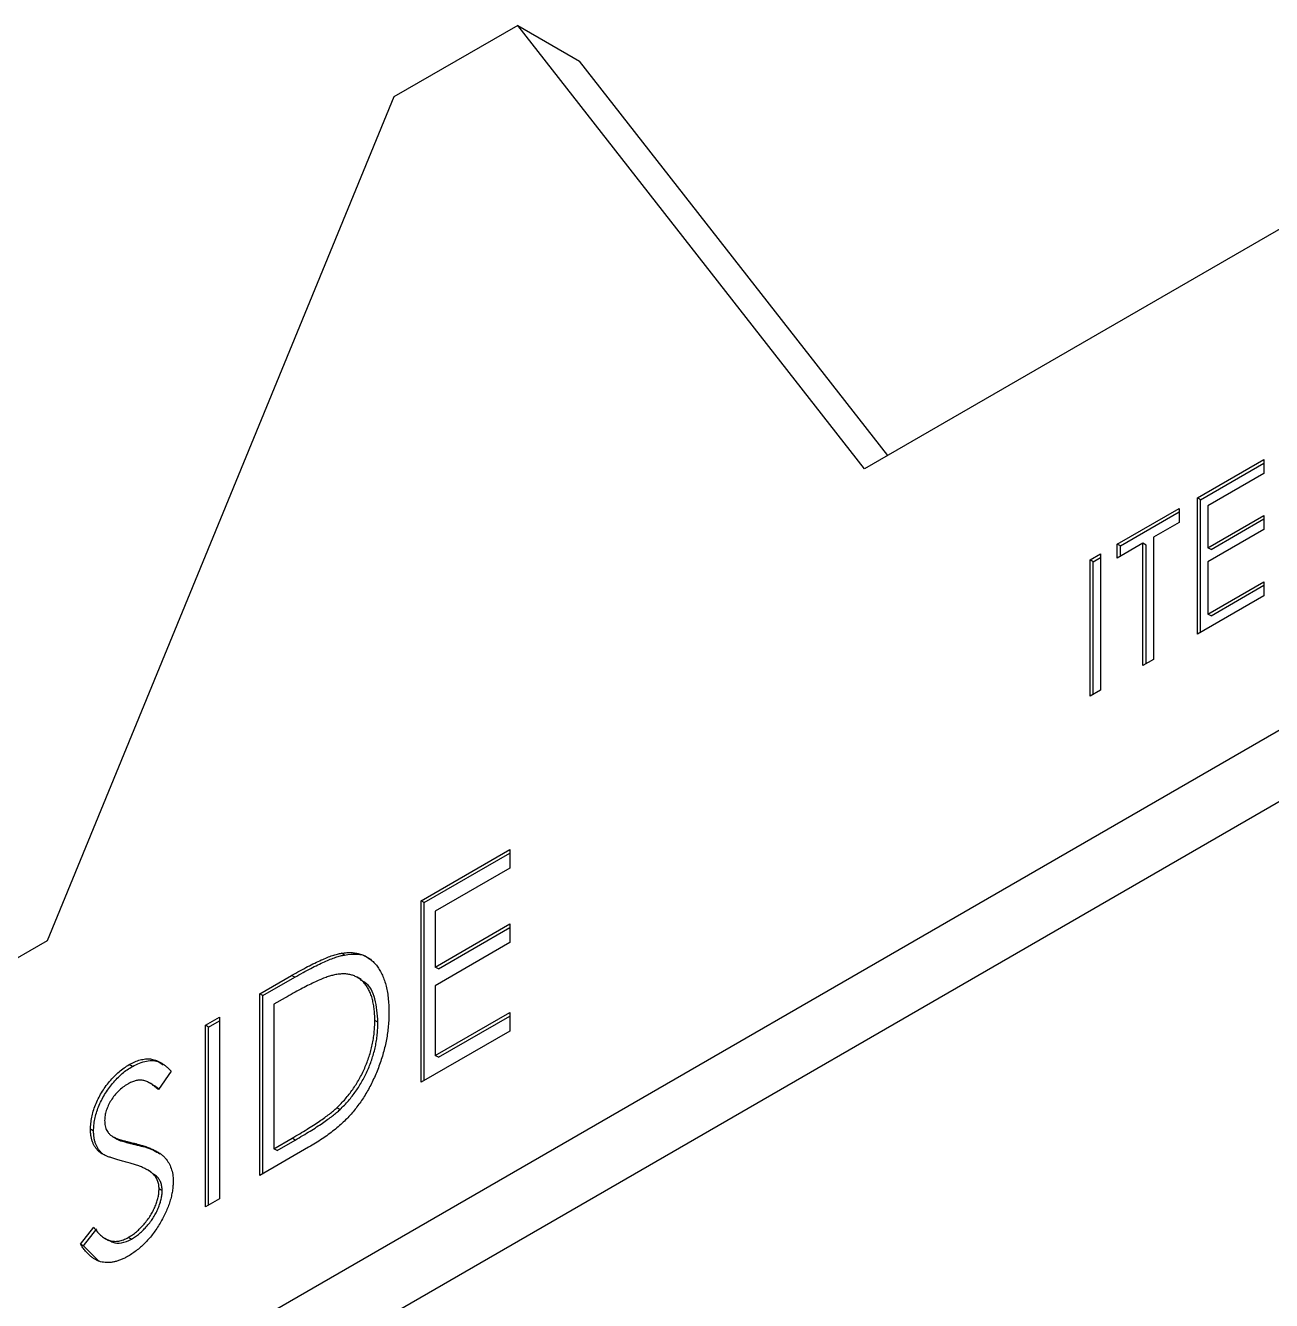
# Model space of a CAD drawing. Header units: millimetres. Extents: x 10 to 411, y 8 to 288.
# Drawn here: x 336.44 to 372.02, y 150.39 to 186.79 of the extents above; entities that cross this region are included whole.
import ezdxf

# ---------------------------------------------------------------- set-up
doc = ezdxf.new("R2010")
doc.units = ezdxf.units.MM

msp = doc.modelspace()

# ---------------------------------------------------------------- linework, layer by layer
at = {"color": 7, "linetype": 'Continuous', "lineweight": 25}
for p, q in [((350.4947, 186.7916), (346.9592, 184.7506)), ((360.3942, 174.1343), (350.4947, 186.7916)), ((350.4947, 186.7916), (352.2625, 185.7711)), ((361.0622, 174.5199), (352.2625, 185.7711)), ((346.9592, 184.7506), (337.0597, 160.6636)), ((375.9505, 183.1148), (360.3942, 174.1343)), ((261.3992, 102.6963), (397.1637, 181.0715)), ((263.167, 101.6758), (398.9315, 180.0509)), ((369.9017, 173.3049), (371.8014, 174.4016)), ((371.8014, 174.4016), (371.8014, 174.0027)), ((369.9901, 173.2539), (371.8014, 174.2995)), ((371.8014, 174.0027), (370.2039, 173.0805)), ((369.9017, 169.4161), (369.9017, 173.3049)), ((369.9901, 173.2539), (369.9017, 173.3049)), ((367.6135, 171.9839), (369.3836, 173.0058)), ((367.7019, 171.9329), (369.3836, 172.9038)), ((369.3836, 173.0058), (369.3836, 172.607)), ((369.9901, 169.4672), (369.9901, 173.2539)), ((370.2039, 173.0805), (370.2039, 171.884)), ((369.3836, 172.607), (368.6497, 172.1833)), ((370.2039, 171.884), (371.8014, 172.8062)), ((370.2923, 171.8329), (371.8014, 172.7041)), ((371.8014, 172.8062), (371.8014, 172.4073)), ((368.6497, 172.1833), (368.6497, 168.6933)), ((371.8014, 172.4073), (370.2039, 171.4851)), ((368.3474, 172.0088), (367.6135, 171.5851)), ((367.6135, 171.5851), (367.6135, 171.9839)), ((367.7019, 171.9329), (367.6135, 171.9839)), ((367.7019, 171.6361), (367.7019, 171.9329)), ((368.3474, 168.5189), (368.3474, 172.0088)), ((368.4358, 171.9578), (368.3474, 172.0088)), ((368.4358, 168.5699), (368.4358, 171.9578)), ((370.2923, 171.8329), (370.2039, 171.884)), ((366.8363, 171.5353), (367.1386, 171.7098)), ((366.8363, 167.6465), (366.8363, 171.5353)), ((366.9247, 171.4843), (366.8363, 171.5353)), ((366.9247, 171.4843), (367.1386, 171.6077)), ((366.9247, 167.6975), (366.9247, 171.4843)), ((367.1386, 171.7098), (367.1386, 167.821)), ((370.2039, 171.4851), (370.2039, 169.9894)), ((370.2039, 169.9894), (371.8014, 170.9116)), ((370.2923, 169.9384), (371.8014, 170.8096)), ((371.8014, 170.9116), (371.8014, 170.5128)), ((371.8014, 170.5128), (369.9017, 169.4161)), ((370.2923, 169.9384), (370.2039, 169.9894)), ((368.6497, 168.6933), (368.3474, 168.5189)), ((367.1386, 167.821), (366.8363, 167.6465)), ((347.7383, 161.8065), (350.2712, 163.2687)), ((347.8267, 161.7555), (350.2712, 163.1667)), ((350.2712, 163.2687), (350.2712, 162.7369)), ((350.2712, 162.7369), (348.1413, 161.5073)), ((347.7383, 156.6215), (347.7383, 161.8065)), ((347.8267, 161.7555), (347.7383, 161.8065)), ((347.8267, 156.6725), (347.8267, 161.7555)), ((348.1413, 161.5073), (348.1413, 159.9119)), ((348.1413, 159.9119), (350.2712, 161.1415)), ((348.2297, 159.8609), (350.2712, 161.0395)), ((350.2712, 161.1415), (350.2712, 160.6097)), ((337.0597, 160.6636), (321.5033, 151.6831)), ((350.2712, 160.6097), (348.1413, 159.3801)), ((345.5529, 160.2559), (345.4645, 160.3069)), ((348.2297, 159.8609), (348.1413, 159.9119)), ((343.1331, 159.148), (344.0397, 159.6714)), ((343.2215, 159.0969), (344.1281, 159.6203)), ((344.1281, 159.6203), (344.0397, 159.6714)), ((346.0206, 159.5558), (345.9101, 159.6196)), ((343.1331, 153.9629), (343.1331, 159.148)), ((343.2215, 159.0969), (343.1331, 159.148)), ((343.2215, 154.0139), (343.2215, 159.0969)), ((348.1413, 159.3801), (348.1413, 157.3859)), ((343.8518, 159.031), (343.536, 158.8488)), ((343.536, 158.8488), (343.536, 154.7273)), ((341.5788, 158.2507), (341.9818, 158.4833)), ((341.6672, 158.1997), (341.9818, 158.3813)), ((341.9818, 158.4833), (341.9818, 153.2983)), ((346.5027, 158.3342), (346.4143, 158.3853)), ((348.1413, 157.3859), (350.2712, 158.6155)), ((348.2297, 157.3349), (350.2712, 158.5134)), ((350.2712, 158.6155), (350.2712, 158.0837)), ((341.5788, 153.0657), (341.5788, 158.2507)), ((341.6672, 158.1997), (341.5788, 158.2507)), ((341.6672, 153.1167), (341.6672, 158.1997)), ((350.2712, 158.0837), (347.7383, 156.6215)), ((348.2297, 157.3349), (348.1413, 157.3859)), ((339.4923, 157.0771), (339.4039, 157.1281)), ((340.6002, 156.941), (340.2359, 156.4119)), ((340.0861, 156.5451), (339.9756, 156.6089)), ((345.4234, 155.8467), (345.335, 155.8978)), ((338.3859, 155.2283), (338.2976, 155.2794)), ((338.9501, 155.061), (339.0606, 154.9972)), ((339.0848, 154.9837), (338.9964, 155.0347)), ((339.6884, 154.8159), (339.6, 154.8669)), ((344.5246, 154.7662), (343.1331, 153.9629)), ((343.536, 154.7273), (344.0514, 155.0249)), ((343.6244, 154.6763), (343.536, 154.7273)), ((343.6244, 154.6763), (344.1398, 154.9738)), ((344.1398, 154.9738), (344.0514, 155.0249)), ((338.6369, 154.5838), (338.5485, 154.6348)), ((340.0313, 154.0587), (339.9208, 154.1225)), ((340.1822, 153.9439), (340.0938, 153.9949)), ((340.3432, 153.5279), (340.2548, 153.5789)), ((341.9818, 153.2983), (341.5788, 153.0657)), ((338.0097, 152.0055), (338.3893, 152.4874)), ((338.0981, 151.9545), (338.4777, 152.4364)), ((338.7068, 152.1679), (338.8173, 152.1041)), ((339.4635, 152.1413), (339.3751, 152.1923)), ((338.0981, 151.9545), (338.0097, 152.0055)), ((338.5199, 151.5322), (338.0981, 151.9545))]:
    msp.add_line(p, q, dxfattribs=at)
for points, knots in [([(344.0397, 159.6714), (344.1186, 159.7162), (344.271, 159.8029), (344.4911, 159.922), (344.6948, 160.0254), (344.8814, 160.1124), (345.0514, 160.1851), (345.2042, 160.2415), (345.3408, 160.2827), (345.4248, 160.2991), (345.4645, 160.3069)], [0, 0, 0, 0, 0.1642892, 0.3174059, 0.4588436, 0.5893665, 0.7078313, 0.81577, 0.9128799, 1, 1, 1, 1]), ([(344.1281, 159.6203), (344.207, 159.6652), (344.3593, 159.7519), (344.5795, 159.871), (344.7832, 159.9743), (344.9698, 160.0614), (345.1397, 160.1341), (345.2926, 160.1905), (345.4292, 160.2317), (345.5132, 160.2481), (345.5529, 160.2559)], [0, 0, 0, 0, 0.1642892, 0.3174059, 0.4588436, 0.5893665, 0.7078313, 0.81577, 0.9128799, 1, 1, 1, 1]), ([(345.4645, 160.3069), (345.5164, 160.314), (345.6192, 160.3281), (345.7654, 160.3273), (345.9031, 160.3102), (346.033, 160.277), (346.152, 160.2232), (346.2649, 160.1564), (346.3671, 160.0693), (346.4606, 159.9662), (346.5449, 159.8485), (346.6182, 159.7155), (346.6791, 159.5673), (346.7296, 159.4056), (346.7695, 159.2298), (346.7967, 159.0385), (346.8146, 158.8345), (346.8164, 158.6901), (346.8173, 158.6168)], [0, 0, 0, 0, 0.061545, 0.1216943, 0.1811549, 0.2398754, 0.2987019, 0.3576474, 0.4176048, 0.478494, 0.5404071, 0.602345, 0.6650043, 0.7285593, 0.7936505, 0.8605343, 0.929236, 1, 1, 1, 1]), ([(345.5529, 160.2559), (345.7978, 160.2868), (346.0778, 160.3222), (346.2458, 160.1483), (346.2669, 160.1266)], [0, 0, 0, 0, 0.8749357, 1, 1, 1, 1]), ([(345.2315, 159.6822), (345.1939, 159.6724), (345.1138, 159.6518), (344.9832, 159.6043), (344.8361, 159.544), (344.672, 159.4701), (344.4911, 159.3806), (344.2932, 159.2775), (344.0782, 159.161), (343.9291, 159.0754), (343.8518, 159.031)], [0, 0, 0, 0, 0.0843186, 0.1792845, 0.2865825, 0.4051115, 0.5355929, 0.6781902, 0.8329758, 1, 1, 1, 1]), ([(346.4143, 158.3853), (346.4137, 158.4455), (346.4124, 158.5639), (346.3961, 158.7293), (346.3724, 158.8837), (346.338, 159.0253), (346.2942, 159.1551), (346.2396, 159.2715), (346.1771, 159.3776), (346.1028, 159.4681), (346.0215, 159.5472), (345.9312, 159.6105), (345.8334, 159.6592), (345.7292, 159.6956), (345.6156, 159.7139), (345.4953, 159.7196), (345.3666, 159.709), (345.277, 159.6912), (345.2315, 159.6822)], [0, 0, 0, 0, 0.07015118, 0.13781261, 0.20322625, 0.26717406, 0.330024, 0.39179427, 0.4530844, 0.51433391, 0.57499999, 0.63486548, 0.69411632, 0.75344162, 0.8131258, 0.87407969, 0.93600701, 1, 1, 1, 1]), ([(346.5027, 158.3342), (346.4864, 158.565), (346.4537, 159.026), (346.2461, 159.4357), (346.0426, 159.5209), (345.9973, 159.5399)], [0, 0, 0, 0, 0.4379022, 0.874879, 1, 1, 1, 1]), ([(346.8173, 158.6168), (346.8165, 158.5523), (346.8149, 158.4251), (346.8006, 158.2307), (346.7799, 158.0381), (346.7477, 157.8454), (346.7087, 157.6535), (346.6587, 157.4619), (346.6015, 157.2713), (346.5347, 157.0825), (346.4614, 156.8978), (346.3827, 156.7182), (346.2988, 156.5457), (346.2088, 156.3793), (346.1138, 156.2199), (346.0133, 156.0664), (345.907, 155.9204), (345.7955, 155.7788), (345.6753, 155.6422), (345.5442, 155.5096), (345.4018, 155.3802), (345.2483, 155.2522), (345.0835, 155.1258), (344.9071, 155.0031), (344.7196, 154.8807), (344.5908, 154.8051), (344.5246, 154.7662)], [0, 0, 0, 0, 0.0460807, 0.0908068, 0.1342953, 0.1770244, 0.2188227, 0.2602441, 0.3010799, 0.3416139, 0.3815834, 0.4201196, 0.4580746, 0.4947385, 0.5311946, 0.5669337, 0.6027127, 0.6383266, 0.6748532, 0.7134674, 0.7544418, 0.7978154, 0.8439895, 0.8930716, 0.9449633, 1, 1, 1, 1]), ([(345.335, 155.8978), (345.376, 155.9381), (345.457, 156.0178), (345.5735, 156.1452), (345.6823, 156.2791), (345.785, 156.4176), (345.8804, 156.5624), (345.9695, 156.7125), (346.0521, 156.8681), (346.1273, 157.0286), (346.1947, 157.1929), (346.253, 157.3592), (346.3042, 157.5271), (346.3443, 157.6965), (346.3757, 157.8675), (346.398, 158.0397), (346.4119, 158.2135), (346.4135, 158.3273), (346.4143, 158.3853)], [0, 0, 0, 0, 0.0624145, 0.1233382, 0.1831245, 0.241783, 0.3005789, 0.3596801, 0.4188816, 0.4795307, 0.5408505, 0.6023034, 0.6644632, 0.7278057, 0.7928948, 0.8596723, 0.9284644, 1, 1, 1, 1]), ([(345.4234, 155.8467), (345.4643, 155.8871), (345.5453, 155.9668), (345.6619, 156.0941), (345.7707, 156.2281), (345.8734, 156.3665), (345.9688, 156.5114), (346.0579, 156.6615), (346.1404, 156.817), (346.2157, 156.9775), (346.2831, 157.1419), (346.3414, 157.3082), (346.3925, 157.4761), (346.4327, 157.6455), (346.4641, 157.8164), (346.4864, 157.9886), (346.5003, 158.1625), (346.5019, 158.2763), (346.5027, 158.3342)], [0, 0, 0, 0, 0.0624145, 0.1233382, 0.1831245, 0.241783, 0.3005789, 0.3596801, 0.4188816, 0.4795307, 0.5408505, 0.6023034, 0.6644632, 0.7278057, 0.7928948, 0.8596723, 0.9284644, 1, 1, 1, 1]), ([(339.4039, 157.1281), (339.4568, 157.1565), (339.562, 157.2131), (339.7168, 157.266), (339.8658, 157.2917), (339.9857, 157.2925), (340.0795, 157.2783), (340.1511, 157.2574), (340.2236, 157.2276), (340.2976, 157.1891), (340.372, 157.1403), (340.4477, 157.0827), (340.525, 157.0169), (340.5747, 156.9667), (340.6002, 156.941)], [0, 0, 0, 0, 0.1072328, 0.2132518, 0.3188304, 0.4267935, 0.483646, 0.5436038, 0.6083076, 0.6771268, 0.7506856, 0.8287134, 0.9121903, 1, 1, 1, 1]), ([(339.4923, 157.0771), (339.6294, 157.1394), (339.9038, 157.2642), (340.2082, 157.2492), (340.3318, 157.1484), (340.3674, 157.1193)], [0, 0, 0, 0, 0.41561655, 0.83123507, 1, 1, 1, 1]), ([(338.2976, 155.2794), (338.2992, 155.3352), (338.3025, 155.4456), (338.3306, 155.6204), (338.3748, 155.7973), (338.4367, 155.9758), (338.5166, 156.1522), (338.609, 156.325), (338.7191, 156.4889), (338.8399, 156.6464), (338.9721, 156.7914), (339.1107, 156.9231), (339.2558, 157.0362), (339.354, 157.0972), (339.4039, 157.1281)], [0, 0, 0, 0, 0.0837854, 0.1657799, 0.24628, 0.3274609, 0.408797, 0.4897152, 0.571376, 0.6555233, 0.7410195, 0.8265468, 0.9119889, 1, 1, 1, 1]), ([(338.3859, 155.2283), (338.3876, 155.2842), (338.3909, 155.3946), (338.419, 155.5694), (338.4632, 155.7463), (338.5251, 155.9247), (338.605, 156.1012), (338.6974, 156.2739), (338.8075, 156.4379), (338.9283, 156.5953), (339.0605, 156.7403), (339.1991, 156.8721), (339.3442, 156.9852), (339.4424, 157.0461), (339.4923, 157.0771)], [0, 0, 0, 0, 0.0837854, 0.1657799, 0.24628, 0.3274609, 0.408797, 0.4897152, 0.571376, 0.6555233, 0.7410195, 0.8265468, 0.9119889, 1, 1, 1, 1]), ([(339.3589, 156.5703), (339.3125, 156.5418), (339.2231, 156.4867), (339.0961, 156.3755), (338.9818, 156.25), (338.8836, 156.1099), (338.8018, 155.9639), (338.7427, 155.816), (338.7071, 155.6698), (338.7027, 155.5797), (338.7005, 155.5338)], [0, 0, 0, 0, 0.1430731, 0.275903, 0.4023709, 0.5284136, 0.6503564, 0.7658951, 0.8807741, 1, 1, 1, 1]), ([(340.2359, 156.4119), (340.2139, 156.4319), (340.1715, 156.4704), (340.1072, 156.5216), (340.0466, 156.5672), (339.9869, 156.6027), (339.9312, 156.6339), (339.8772, 156.6568), (339.8256, 156.6726), (339.7605, 156.6837), (339.6788, 156.6848), (339.5762, 156.6663), (339.4689, 156.629), (339.3959, 156.59), (339.3589, 156.5703)], [0, 0, 0, 0, 0.0984694, 0.1896291, 0.2741841, 0.3521832, 0.4231989, 0.4885509, 0.5484733, 0.6014402, 0.7011981, 0.7995918, 0.8985451, 1, 1, 1, 1]), ([(340.2449, 156.4249), (340.2083, 156.46), (340.1563, 156.5099), (340.0909, 156.537), (340.0716, 156.545)], [0, 0, 0, 0, 0.7046842, 1, 1, 1, 1]), ([(344.0514, 155.0249), (344.1255, 155.068), (344.2679, 155.1509), (344.4728, 155.2754), (344.6599, 155.3936), (344.8294, 155.5056), (344.9812, 155.612), (345.1155, 155.7104), (345.2319, 155.8037), (345.3024, 155.868), (345.335, 155.8978)], [0, 0, 0, 0, 0.1719007, 0.3306279, 0.4755488, 0.6067462, 0.7250238, 0.8297424, 0.9213228, 1, 1, 1, 1]), ([(344.1398, 154.9738), (344.2139, 155.017), (344.3563, 155.0999), (344.5612, 155.2244), (344.7483, 155.3425), (344.9178, 155.4546), (345.0695, 155.5609), (345.2039, 155.6594), (345.3203, 155.7527), (345.3908, 155.817), (345.4234, 155.8467)], [0, 0, 0, 0, 0.1719007, 0.3306279, 0.4755488, 0.6067462, 0.7250238, 0.8297424, 0.9213228, 1, 1, 1, 1]), ([(338.7005, 155.5338), (338.701, 155.5063), (338.702, 155.4513), (338.7161, 155.3773), (338.7342, 155.3058), (338.7629, 155.241), (338.8024, 155.1816), (338.8544, 155.1271), (338.9198, 155.0774), (338.97, 155.0495), (338.9964, 155.0347)], [0, 0, 0, 0, 0.1072852, 0.2147459, 0.3229386, 0.4341162, 0.5534123, 0.686073, 0.834256, 1, 1, 1, 1]), ([(338.5485, 154.6348), (338.5287, 154.6539), (338.4896, 154.6914), (338.4381, 154.7555), (338.3943, 154.8262), (338.36, 154.9049), (338.3311, 154.9878), (338.3116, 155.0786), (338.2994, 155.1755), (338.2982, 155.2447), (338.2976, 155.2794)], [0, 0, 0, 0, 0.1335068, 0.262559, 0.3882644, 0.5126674, 0.6337223, 0.7553939, 0.8775529, 1, 1, 1, 1]), ([(338.6369, 154.5838), (338.617, 154.6029), (338.578, 154.6404), (338.5265, 154.7044), (338.4827, 154.7752), (338.4484, 154.8539), (338.4194, 154.9368), (338.4, 155.0276), (338.3878, 155.1245), (338.3866, 155.1937), (338.3859, 155.2283)], [0, 0, 0, 0, 0.1335068, 0.262559, 0.3882644, 0.5126674, 0.6337223, 0.7553939, 0.8775529, 1, 1, 1, 1]), ([(338.9964, 155.0347), (339.0063, 155.0302), (339.0296, 155.0197), (339.0723, 155.0049), (339.1287, 154.9889), (339.1973, 154.9683), (339.2793, 154.9459), (339.3749, 154.9226), (339.4829, 154.8952), (339.5595, 154.8767), (339.6, 154.8669)], [0, 0, 0, 0, 0.0525943, 0.124952, 0.2180939, 0.3335024, 0.4687892, 0.6249376, 0.801683, 1, 1, 1, 1]), ([(339.0848, 154.9837), (339.0947, 154.9792), (339.118, 154.9686), (339.1607, 154.9539), (339.2171, 154.9378), (339.2857, 154.9173), (339.3677, 154.8949), (339.4633, 154.8716), (339.5712, 154.8442), (339.6479, 154.8257), (339.6884, 154.8159)], [0, 0, 0, 0, 0.0525943, 0.124952, 0.2180939, 0.3335024, 0.4687892, 0.6249376, 0.801683, 1, 1, 1, 1]), ([(339.6, 154.8669), (339.6487, 154.8541), (339.7431, 154.8293), (339.8773, 154.7876), (339.9991, 154.7414), (340.1087, 154.6915), (340.2073, 154.6396), (340.2939, 154.5835), (340.3692, 154.5246), (340.4502, 154.4402), (340.533, 154.3268), (340.6041, 154.1705), (340.649, 153.9981), (340.6549, 153.8683), (340.6578, 153.8042)], [0, 0, 0, 0, 0.0969723, 0.1877734, 0.2723961, 0.351321, 0.4243348, 0.4919088, 0.5542332, 0.6112677, 0.7163478, 0.8145401, 0.9084955, 1, 1, 1, 1]), ([(339.6884, 154.8159), (339.8309, 154.7816), (340.0435, 154.7304), (340.2211, 154.6139), (340.2796, 154.5755)], [0, 0, 0, 0, 0.6705062, 1, 1, 1, 1]), ([(339.2843, 154.3543), (339.237, 154.3659), (339.1467, 154.3881), (339.0204, 154.4254), (338.9074, 154.461), (338.8084, 154.4961), (338.7232, 154.5307), (338.6512, 154.5637), (338.5943, 154.5981), (338.5627, 154.6235), (338.5485, 154.6348)], [0, 0, 0, 0, 0.1815353, 0.3470817, 0.4955678, 0.6283573, 0.7455197, 0.8458308, 0.9307818, 1, 1, 1, 1]), ([(340.0938, 153.9949), (340.0737, 154.013), (340.0315, 154.051), (339.9589, 154.1019), (339.8738, 154.1485), (339.779, 154.196), (339.671, 154.2378), (339.5534, 154.2808), (339.4229, 154.319), (339.3315, 154.3423), (339.2843, 154.3543)], [0, 0, 0, 0, 0.0902792, 0.1895299, 0.2991979, 0.4189259, 0.5483763, 0.6881364, 0.8390835, 1, 1, 1, 1]), ([(340.2548, 153.5789), (340.2529, 153.621), (340.2491, 153.7065), (340.2166, 153.8172), (340.1654, 153.9158), (340.1183, 153.9679), (340.0938, 153.9949)], [0, 0, 0, 0, 0.2347234, 0.4771583, 0.7285563, 1, 1, 1, 1]), ([(340.6578, 153.8042), (340.6569, 153.7573), (340.6552, 153.6642), (340.636, 153.518), (340.6079, 153.3704), (340.5655, 153.2202), (340.5138, 153.0677), (340.4482, 152.9137), (340.3721, 152.7575), (340.2848, 152.6016), (340.1893, 152.4497), (340.0884, 152.3053), (339.9818, 152.172), (339.8702, 152.049), (339.7536, 151.9358), (339.632, 151.8324), (339.5052, 151.7388), (339.4189, 151.6869), (339.3751, 151.6605)], [0, 0, 0, 0, 0.0614843, 0.1217745, 0.1809196, 0.2402561, 0.3001144, 0.3611459, 0.4235006, 0.4886694, 0.5539541, 0.6175813, 0.6802384, 0.7421874, 0.8046632, 0.868259, 0.9330203, 1, 1, 1, 1]), ([(340.3432, 153.5279), (340.3413, 153.5699), (340.3374, 153.6555), (340.3049, 153.7662), (340.2538, 153.8648), (340.2067, 153.9168), (340.1822, 153.9439)], [0, 0, 0, 0, 0.2347234, 0.4771583, 0.7285563, 1, 1, 1, 1]), ([(339.3751, 152.1923), (339.4145, 152.2163), (339.4925, 152.2639), (339.6074, 152.3544), (339.719, 152.4558), (339.825, 152.5701), (339.9239, 152.6914), (340.0106, 152.819), (340.0856, 152.9491), (340.147, 153.0814), (340.194, 153.2127), (340.2302, 153.3405), (340.2502, 153.4634), (340.2533, 153.5402), (340.2548, 153.5789)], [0, 0, 0, 0, 0.0912636, 0.1809303, 0.2700882, 0.3601561, 0.4483425, 0.5326658, 0.6138337, 0.6939815, 0.772716, 0.8493352, 0.9239673, 1, 1, 1, 1]), ([(339.4635, 152.1413), (339.5029, 152.1653), (339.5809, 152.2129), (339.6958, 152.3033), (339.8074, 152.4048), (339.9134, 152.519), (340.0123, 152.6403), (340.099, 152.768), (340.174, 152.8981), (340.2353, 153.0303), (340.2824, 153.1617), (340.3186, 153.2895), (340.3386, 153.4124), (340.3417, 153.4891), (340.3432, 153.5279)], [0, 0, 0, 0, 0.0912636, 0.1809303, 0.2700882, 0.3601561, 0.4483425, 0.5326658, 0.6138337, 0.6939815, 0.772716, 0.8493352, 0.9239673, 1, 1, 1, 1]), ([(338.3893, 152.4874), (338.4246, 152.4396), (338.4922, 152.3479), (338.6051, 152.2363), (338.722, 152.1536), (338.8439, 152.1012), (338.9699, 152.0773), (339.101, 152.0846), (339.2367, 152.1202), (339.329, 152.1683), (339.3751, 152.1923)], [0, 0, 0, 0, 0.1590043, 0.3046461, 0.4385469, 0.5623223, 0.67743254, 0.78689739, 0.89361089, 1, 1, 1, 1]), ([(339.3751, 151.6605), (339.3412, 151.6417), (339.2738, 151.6043), (339.1741, 151.5601), (339.0764, 151.5225), (338.982, 151.4979), (338.8896, 151.4808), (338.7996, 151.4735), (338.712, 151.4764), (338.6263, 151.4881), (338.5426, 151.511), (338.4619, 151.5474), (338.3814, 151.5933), (338.3036, 151.6526), (338.2268, 151.7229), (338.1525, 151.8059), (338.0793, 151.9002), (338.0334, 151.9697), (338.0097, 152.0055)], [0, 0, 0, 0, 0.0572083, 0.1136961, 0.1691779, 0.2241592, 0.2787199, 0.3337942, 0.3892415, 0.4458221, 0.5037043, 0.5642939, 0.6279754, 0.6950383, 0.7653727, 0.8396114, 0.9175378, 1, 1, 1, 1]), ([(338.8143, 152.1245), (338.8529, 152.0983), (338.9558, 152.0284), (339.1787, 152.0127), (339.3686, 152.0985), (339.4635, 152.1413)], [0, 0, 0, 0, 0.2308889, 0.6156563, 1, 1, 1, 1])]:
    msp.add_open_spline(points, degree=3, knots=knots, dxfattribs=at)

doc.saveas('drawing.dxf')
